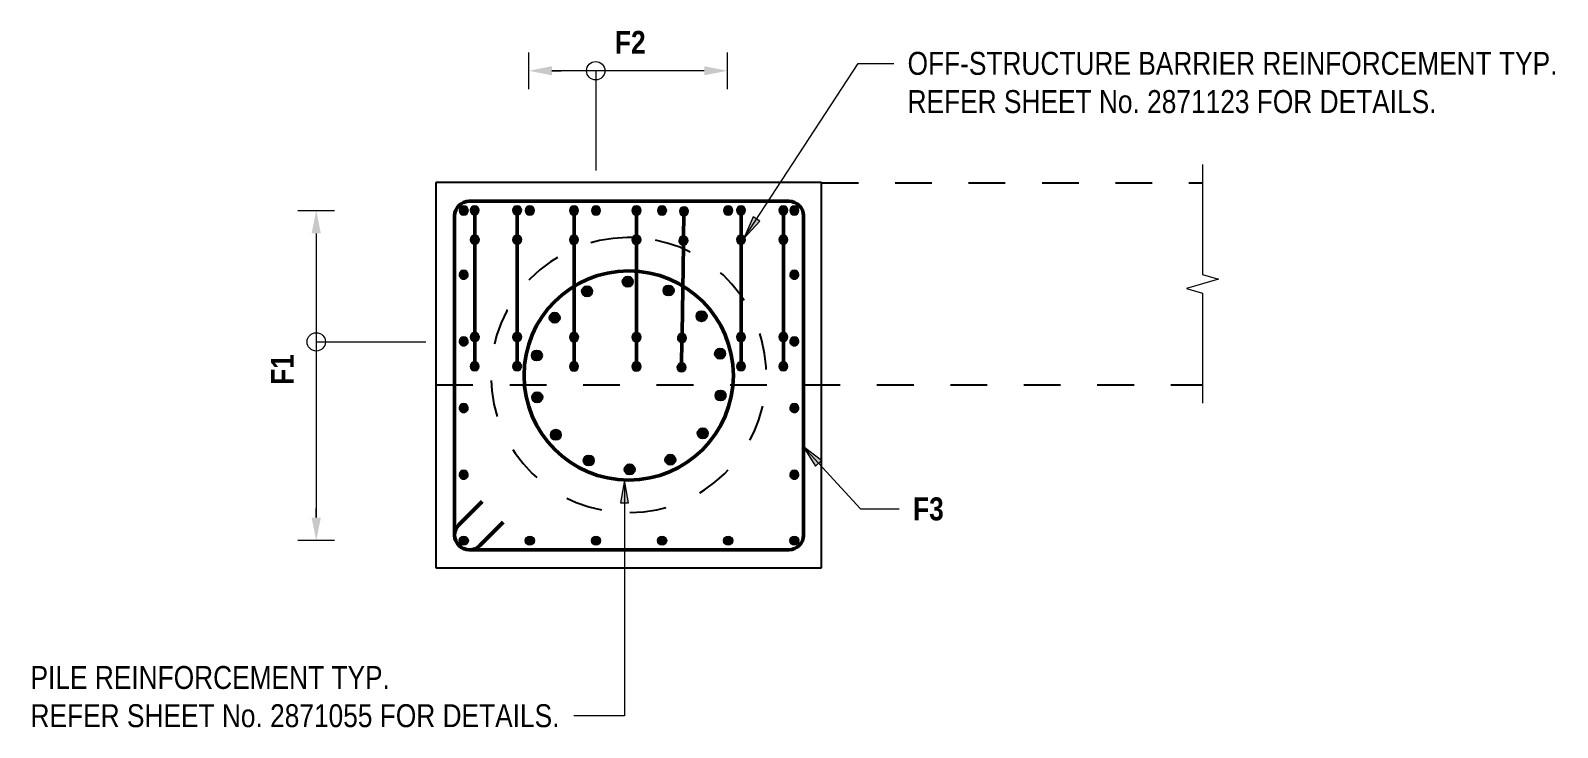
# Model space of a CAD drawing. Header units: metres. Extents: x 0 to 14, y 3 to 1738.
# Drawn here: x 5.252 to 9.41, y 1735.702 to 1737.602 of the extents above; entities that cross this region are included whole.
import ezdxf

# ---------------------------------------------------------------- set-up
doc = ezdxf.new("R2010")
doc.units = ezdxf.units.M
doc.linetypes.add('Hidden2_RSG', pattern=[0.0037, 0.0025, -0.0012])
doc.linetypes.add('JacobsDash', pattern=[0.0045, 0.003, -0.0015])
for name, color, linetype, lineweight in [('D-BDGE', 7, 'Continuous', 13), ('D-BDGE-FNDN-LINES-18-HID', 7, 'JacobsDash', 18), ('D-BDGE-FNDN-PILE-CAP', 7, 'Continuous', 50), ('D-BDGE-LINE', 7, 'Continuous', 9), ('D-ENHA-GEN-LINE', 7, 'Continuous', 9), ('D-ENHA-TEXT', 7, 'Continuous', 9)]:
    doc.layers.add(name, color=color, linetype=linetype, lineweight=lineweight)
doc.styles.add('Arial Narrow_3', font='ARIALN.TTF', dxfattribs={"height": 0.0625})
doc.styles.add('Arial Narrow_B', font='ARIALNB.TTF', dxfattribs={"height": 0.0625})

# ---------------------------------------------------------------- blocks, each defined once
blk = doc.blocks.new('SC_DET_BREAK LINE - Std Break-6333926-DRG-2871085 - SECTION 1')
at = {"layer": 'D-BDGE-LINE', "color": 252, "lineweight": 13, "true_color": 0x888888}
for p, q in [((415.1693, 1737.2366), (415.1693, 1736.9367)), ((415.2131, 1736.9242), (415.1256, 1736.8992)), ((415.1693, 1736.9367), (415.2131, 1736.9242)), ((415.1256, 1736.8992), (415.1693, 1736.8867)), ((415.1693, 1736.8867), (415.1693, 1736.5868))]:
    blk.add_line(p, q, dxfattribs=at)
blk = doc.blocks.new('Repeating Detail - Reo Dot_Scale 25_Section-1695670-DRG-2871085 - SECTION 1')
at = {"layer": 'D-BDGE-LINE'}
for points in [[(413.1581, 1737.0992), (413.1614, 1737.0997), (413.1644, 1737.1009), (413.167, 1737.1029), (413.169, 1737.1055), (413.1702, 1737.1085), (413.1706, 1737.1117), (413.1702, 1737.115), (413.169, 1737.118), (413.167, 1737.1206), (413.1644, 1737.1226), (413.1614, 1737.1238), (413.1581, 1737.1242), (413.1549, 1737.1238), (413.1519, 1737.1226), (413.1493, 1737.1206), (413.1473, 1737.118), (413.1461, 1737.115), (413.1456, 1737.1117), (413.1461, 1737.1085), (413.1473, 1737.1055), (413.1493, 1737.1029), (413.1519, 1737.1009), (413.1549, 1737.0997)], [(413.3381, 1737.0992), (413.3414, 1737.0997), (413.3444, 1737.1009), (413.347, 1737.1029), (413.349, 1737.1055), (413.3502, 1737.1085), (413.3506, 1737.1117), (413.3502, 1737.115), (413.349, 1737.118), (413.347, 1737.1206), (413.3444, 1737.1226), (413.3414, 1737.1238), (413.3381, 1737.1242), (413.3349, 1737.1238), (413.3319, 1737.1226), (413.3293, 1737.1206), (413.3273, 1737.118), (413.3261, 1737.115), (413.3256, 1737.1117), (413.3261, 1737.1085), (413.3273, 1737.1055), (413.3293, 1737.1029), (413.3319, 1737.1009), (413.3349, 1737.0997)], [(413.5181, 1737.0992), (413.5214, 1737.0997), (413.5244, 1737.1009), (413.527, 1737.1029), (413.529, 1737.1055), (413.5302, 1737.1085), (413.5306, 1737.1117), (413.5302, 1737.115), (413.529, 1737.118), (413.527, 1737.1206), (413.5244, 1737.1226), (413.5214, 1737.1238), (413.5181, 1737.1242), (413.5149, 1737.1238), (413.5119, 1737.1226), (413.5093, 1737.1206), (413.5073, 1737.118), (413.5061, 1737.115), (413.5056, 1737.1117), (413.5061, 1737.1085), (413.5073, 1737.1055), (413.5093, 1737.1029), (413.5119, 1737.1009), (413.5149, 1737.0997)], [(413.6981, 1737.0992), (413.7014, 1737.0997), (413.7044, 1737.1009), (413.707, 1737.1029), (413.709, 1737.1055), (413.7102, 1737.1085), (413.7106, 1737.1117), (413.7102, 1737.115), (413.709, 1737.118), (413.707, 1737.1206), (413.7044, 1737.1226), (413.7014, 1737.1238), (413.6981, 1737.1242), (413.6949, 1737.1238), (413.6919, 1737.1226), (413.6893, 1737.1206), (413.6873, 1737.118), (413.6861, 1737.115), (413.6856, 1737.1117), (413.6861, 1737.1085), (413.6873, 1737.1055), (413.6893, 1737.1029), (413.6919, 1737.1009), (413.6949, 1737.0997)], [(413.8781, 1737.0992), (413.8814, 1737.0997), (413.8844, 1737.1009), (413.887, 1737.1029), (413.889, 1737.1055), (413.8902, 1737.1085), (413.8906, 1737.1117), (413.8902, 1737.115), (413.889, 1737.118), (413.887, 1737.1206), (413.8844, 1737.1226), (413.8814, 1737.1238), (413.8781, 1737.1242), (413.8749, 1737.1238), (413.8719, 1737.1226), (413.8693, 1737.1206), (413.8673, 1737.118), (413.8661, 1737.115), (413.8656, 1737.1117), (413.8661, 1737.1085), (413.8673, 1737.1055), (413.8693, 1737.1029), (413.8719, 1737.1009), (413.8749, 1737.0997)], [(414.0581, 1737.0992), (414.0614, 1737.0997), (414.0644, 1737.1009), (414.067, 1737.1029), (414.069, 1737.1055), (414.0702, 1737.1085), (414.0706, 1737.1117), (414.0702, 1737.115), (414.069, 1737.118), (414.067, 1737.1206), (414.0644, 1737.1226), (414.0614, 1737.1238), (414.0581, 1737.1242), (414.0549, 1737.1238), (414.0519, 1737.1226), (414.0493, 1737.1206), (414.0473, 1737.118), (414.0461, 1737.115), (414.0456, 1737.1117), (414.0461, 1737.1085), (414.0473, 1737.1055), (414.0493, 1737.1029), (414.0519, 1737.1009), (414.0549, 1737.0997)]]:
    blk.add_hatch(color=256, dxfattribs=at).paths.add_polyline_path(points)
for centre, start, end in [((413.1581, 1737.1117), 90, 270), ((413.1581, 1737.1117), 270, 90), ((413.3381, 1737.1117), 90, 270), ((413.3381, 1737.1117), 270, 90), ((413.5181, 1737.1117), 90, 270), ((413.5181, 1737.1117), 270, 90), ((413.6981, 1737.1117), 90, 270), ((413.6981, 1737.1117), 270, 90), ((413.8781, 1737.1117), 90, 270), ((413.8781, 1737.1117), 270, 90), ((414.0581, 1737.1117), 90, 270), ((414.0581, 1737.1117), 270, 90)]:
    blk.add_arc(centre, 0.0125, start, end, dxfattribs=at)
blk = doc.blocks.new('Repeating Detail - Reo Dot_Scale 25_Section-V3-DRG-2871085 - SECTION 1')
at = {"layer": 'D-BDGE-LINE'}
h = blk.add_hatch(color=256, dxfattribs=at)
h.paths.add_polyline_path([(413.17, 1736.9335), (413.17, 1736.9335), (413.1692, 1736.9321)])
h.paths.add_polyline_path([(413.158, 1736.9242), (413.1612, 1736.9247), (413.1642, 1736.9259), (413.1668, 1736.9279), (413.1688, 1736.9305), (413.17, 1736.9335), (413.1705, 1736.9367), (413.17, 1736.94), (413.1688, 1736.943), (413.1668, 1736.9456), (413.1642, 1736.9476), (413.1612, 1736.9488), (413.158, 1736.9492), (413.1547, 1736.9488), (413.1517, 1736.9476), (413.1491, 1736.9456), (413.1471, 1736.943), (413.1459, 1736.94), (413.1455, 1736.9367), (413.1459, 1736.9335), (413.1471, 1736.9305), (413.1491, 1736.9279), (413.1517, 1736.9259), (413.1547, 1736.9247), (413.158, 1736.9242)])
h = blk.add_hatch(color=256, dxfattribs=at)
h.paths.add_polyline_path([(413.17, 1736.7518), (413.17, 1736.7518), (413.1692, 1736.7504)])
h.paths.add_polyline_path([(413.158, 1736.7426), (413.1612, 1736.743), (413.1642, 1736.7442), (413.1668, 1736.7462), (413.1688, 1736.7488), (413.17, 1736.7518), (413.1705, 1736.7551), (413.17, 1736.7583), (413.1688, 1736.7613), (413.1668, 1736.7639), (413.1642, 1736.7659), (413.1612, 1736.7671), (413.158, 1736.7676), (413.1547, 1736.7671), (413.1517, 1736.7659), (413.1491, 1736.7639), (413.1471, 1736.7613), (413.1459, 1736.7583), (413.1459, 1736.7583), (413.1455, 1736.7551), (413.1459, 1736.7518), (413.1471, 1736.7488), (413.1491, 1736.7462), (413.1517, 1736.7442), (413.1547, 1736.743), (413.158, 1736.7426)])
h = blk.add_hatch(color=256, dxfattribs=at)
h.paths.add_polyline_path([(413.17, 1736.5702), (413.17, 1736.5702), (413.1692, 1736.5687)])
h.paths.add_polyline_path([(413.158, 1736.5609), (413.1612, 1736.5613), (413.1642, 1736.5626), (413.1668, 1736.5646), (413.1688, 1736.5671), (413.17, 1736.5702), (413.1705, 1736.5734), (413.17, 1736.5766), (413.1688, 1736.5796), (413.1668, 1736.5822), (413.1642, 1736.5842), (413.1612, 1736.5855), (413.158, 1736.5859), (413.1547, 1736.5855), (413.1517, 1736.5842), (413.1491, 1736.5822), (413.1471, 1736.5796), (413.1459, 1736.5766), (413.1455, 1736.5734), (413.1459, 1736.5702), (413.1471, 1736.5671), (413.1491, 1736.5646), (413.1517, 1736.5626), (413.1547, 1736.5613), (413.158, 1736.5609)])
h = blk.add_hatch(color=256, dxfattribs=at)
h.paths.add_polyline_path([(413.1701, 1736.3885), (413.1701, 1736.3885), (413.1692, 1736.3871)])
h.paths.add_polyline_path([(413.158, 1736.3792), (413.1612, 1736.3797), (413.1642, 1736.3809), (413.1668, 1736.3829), (413.1688, 1736.3855), (413.1701, 1736.3885), (413.1705, 1736.3917), (413.1701, 1736.395), (413.1688, 1736.398), (413.1668, 1736.4006), (413.1642, 1736.4026), (413.1612, 1736.4038), (413.158, 1736.4042), (413.1547, 1736.4038), (413.1517, 1736.4026), (413.1491, 1736.4006), (413.1472, 1736.398), (413.1459, 1736.395), (413.1455, 1736.3917), (413.1459, 1736.3885), (413.1472, 1736.3855), (413.1491, 1736.3829), (413.1517, 1736.3809), (413.1547, 1736.3797), (413.158, 1736.3792)])
for centre, start, end in [((413.158, 1736.9367), 0.0027, 180.0027), ((413.158, 1736.9367), 180.0027, 0.0027), ((413.158, 1736.7551), 0.0027, 180.0027), ((413.158, 1736.7551), 180.0027, 0.0027), ((413.158, 1736.5734), 0.0027, 180.0027), ((413.158, 1736.5734), 180.0027, 0.0027), ((413.158, 1736.3917), 0.0027, 180.0027), ((413.158, 1736.3917), 180.0027, 0.0027)]:
    blk.add_arc(centre, 0.0125, start, end, dxfattribs=at)
blk = doc.blocks.new('Repeating Detail - Reo Dot_Scale 25_Section-V4-DRG-2871085 - SECTION 1')
at = {"layer": 'D-BDGE-LINE'}
h = blk.add_hatch(color=256, dxfattribs=at)
h.paths.add_polyline_path([(414.07, 1736.9335), (414.07, 1736.9335), (414.0692, 1736.9321)])
h.paths.add_polyline_path([(414.058, 1736.9242), (414.0612, 1736.9247), (414.0642, 1736.9259), (414.0668, 1736.9279), (414.0688, 1736.9305), (414.07, 1736.9335), (414.0705, 1736.9367), (414.07, 1736.94), (414.0688, 1736.943), (414.0668, 1736.9456), (414.0642, 1736.9476), (414.0612, 1736.9488), (414.058, 1736.9492), (414.0547, 1736.9488), (414.0517, 1736.9476), (414.0491, 1736.9456), (414.0471, 1736.943), (414.0459, 1736.94), (414.0455, 1736.9367), (414.0459, 1736.9335), (414.0471, 1736.9305), (414.0491, 1736.9279), (414.0517, 1736.9259), (414.0547, 1736.9247), (414.058, 1736.9242)])
h = blk.add_hatch(color=256, dxfattribs=at)
h.paths.add_polyline_path([(414.07, 1736.7518), (414.07, 1736.7518), (414.0692, 1736.7504)])
h.paths.add_polyline_path([(414.058, 1736.7426), (414.0612, 1736.743), (414.0642, 1736.7442), (414.0668, 1736.7462), (414.0688, 1736.7488), (414.07, 1736.7518), (414.0705, 1736.7551), (414.07, 1736.7583), (414.0688, 1736.7613), (414.0668, 1736.7639), (414.0642, 1736.7659), (414.0612, 1736.7671), (414.058, 1736.7676), (414.0547, 1736.7671), (414.0517, 1736.7659), (414.0491, 1736.7639), (414.0471, 1736.7613), (414.0459, 1736.7583), (414.0455, 1736.7551), (414.0459, 1736.7518), (414.0471, 1736.7488), (414.0491, 1736.7462), (414.0517, 1736.7442), (414.0547, 1736.743), (414.058, 1736.7426)])
h = blk.add_hatch(color=256, dxfattribs=at)
h.paths.add_polyline_path([(414.07, 1736.5702), (414.07, 1736.5702), (414.0692, 1736.5687)])
h.paths.add_polyline_path([(414.058, 1736.5609), (414.0612, 1736.5613), (414.0642, 1736.5626), (414.0668, 1736.5646), (414.0688, 1736.5671), (414.07, 1736.5702), (414.0705, 1736.5734), (414.07, 1736.5766), (414.0688, 1736.5796), (414.0668, 1736.5822), (414.0642, 1736.5842), (414.0612, 1736.5855), (414.058, 1736.5859), (414.0547, 1736.5855), (414.0517, 1736.5842), (414.0491, 1736.5822), (414.0471, 1736.5796), (414.0459, 1736.5766), (414.0456, 1736.5723), (414.0459, 1736.5702), (414.0471, 1736.5671), (414.0491, 1736.5646), (414.0517, 1736.5626), (414.0547, 1736.5613), (414.058, 1736.5609)])
h = blk.add_hatch(color=256, dxfattribs=at)
h.paths.add_polyline_path([(414.0701, 1736.3885), (414.0701, 1736.3885), (414.0692, 1736.3871)])
h.paths.add_polyline_path([(414.058, 1736.3792), (414.0612, 1736.3797), (414.0642, 1736.3809), (414.0668, 1736.3829), (414.0688, 1736.3855), (414.0701, 1736.3885), (414.0705, 1736.3917), (414.0701, 1736.395), (414.0688, 1736.398), (414.0668, 1736.4006), (414.0642, 1736.4026), (414.0612, 1736.4038), (414.058, 1736.4042), (414.0547, 1736.4038), (414.0517, 1736.4026), (414.0491, 1736.4006), (414.0472, 1736.398), (414.0459, 1736.395), (414.0456, 1736.3907), (414.0459, 1736.3885), (414.0472, 1736.3855), (414.0491, 1736.3829), (414.0517, 1736.3809), (414.0547, 1736.3797), (414.058, 1736.3792)])
for centre, start, end in [((414.058, 1736.9367), 0.0027, 180.0027), ((414.058, 1736.9367), 180.0027, 0.0027), ((414.058, 1736.7551), 0.0027, 180.0027), ((414.058, 1736.7551), 180.0027, 0.0027), ((414.058, 1736.5734), 0.0027, 180.0027), ((414.058, 1736.5734), 180.0027, 0.0027), ((414.058, 1736.3917), 0.0027, 180.0027), ((414.058, 1736.3917), 180.0027, 0.0027)]:
    blk.add_arc(centre, 0.0125, start, end, dxfattribs=at)
blk = doc.blocks.new('CS_DET_Rebar Combined - Multiple Bar-6304089-DRG-2871085 - SECTION 1')
at = {"layer": 'D-BDGE-LINE', "true_color": 0xc7c7c7}
for points in [[(413.3033, 1737.0996), (413.3065, 1737.1), (413.3096, 1737.1013), (413.3121, 1737.1033), (413.3144, 1737.1064), (413.3154, 1737.1089), (413.3158, 1737.1121), (413.3154, 1737.1153), (413.3136, 1737.1191), (413.3121, 1737.1209), (413.3096, 1737.1229), (413.3065, 1737.1242), (413.3033, 1737.1246), (413.2992, 1737.1238), (413.2971, 1737.1229), (413.2942, 1737.1206), (413.2925, 1737.1183), (413.2912, 1737.1153), (413.2908, 1737.1121), (413.2912, 1737.1089), (413.2925, 1737.1058), (413.2945, 1737.1033), (413.2971, 1737.1013), (413.3001, 1737.1)], [(413.3033, 1736.6743), (413.3065, 1736.6747), (413.3096, 1736.676), (413.3121, 1736.678), (413.3141, 1736.6806), (413.3154, 1736.6836), (413.3158, 1736.6868), (413.3154, 1736.69), (413.3141, 1736.6931), (413.3121, 1736.6956), (413.3096, 1736.6976), (413.3065, 1736.6989), (413.3033, 1736.6993), (413.3001, 1736.6989), (413.2971, 1736.6976), (413.2945, 1736.6956), (413.2925, 1736.6931), (413.2912, 1736.69), (413.2908, 1736.6868), (413.2912, 1736.6836), (413.2925, 1736.6806), (413.2945, 1736.678), (413.2971, 1736.676), (413.3001, 1736.6747)]]:
    blk.add_hatch(color=9, dxfattribs=at).paths.add_polyline_path(points)
at = {"layer": 'D-BDGE-LINE', "color": 252, "lineweight": 50, "true_color": 0x888888}
for p, q in [((413.3033, 1737.0996), (413.3033, 1737.0446)), ((413.3033, 1737.0197), (413.3033, 1736.7793)), ((413.3033, 1736.7543), (413.3033, 1736.6993))]:
    blk.add_line(p, q, dxfattribs=at)
at = {"layer": 'D-BDGE-LINE', "color": 252, "true_color": 0x888888}
for centre, start, end in [((413.3033, 1737.1121), 90, 270), ((413.3033, 1737.1121), 270, 90), ((413.3033, 1736.6868), 90, 270), ((413.3033, 1736.6868), 270, 90)]:
    blk.add_arc(centre, 0.0125, start, end, dxfattribs=at)
blk = doc.blocks.new('Repeating Detail - Reo Dot_Scale 25_Section-V5-DRG-2871085 - SECTION 1')
at = {"layer": 'D-BDGE-LINE', "true_color": 0xc7c7c7}
blk.add_hatch(color=9, dxfattribs=at).paths.add_polyline_path([(413.3035, 1737.0196), (413.3068, 1737.0201), (413.3098, 1737.0213), (413.3124, 1737.0234), (413.3143, 1737.026), (413.3155, 1737.029), (413.316, 1737.0322), (413.3155, 1737.0355), (413.3142, 1737.0385), (413.3122, 1737.041), (413.3096, 1737.043), (413.3066, 1737.0442), (413.3034, 1737.0446), (413.3001, 1737.0442), (413.2971, 1737.0429), (413.2945, 1737.0409), (413.2926, 1737.0383), (413.2914, 1737.0353), (413.291, 1737.0316), (413.2914, 1737.0288), (413.2927, 1737.0258), (413.2947, 1737.0232), (413.2973, 1737.0213), (413.3003, 1737.02)])
at = {"layer": 'D-BDGE-LINE', "color": 252, "true_color": 0x888888}
for start, end in [(90.4275, 270.4275), (270.4275, 90.4275)]:
    blk.add_arc((413.3035, 1737.0321), 0.0125, start, end, dxfattribs=at)
blk = doc.blocks.new('Repeating Detail - Reo Dot_Scale 25_Section-V6-DRG-2871085 - SECTION 1')
at = {"layer": 'D-BDGE-LINE', "true_color": 0xc7c7c7}
blk.add_hatch(color=9, dxfattribs=at).paths.add_polyline_path([(413.3035, 1736.7543), (413.3068, 1736.7548), (413.3098, 1736.756), (413.3124, 1736.758), (413.3144, 1736.7608), (413.3155, 1736.7637), (413.316, 1736.7669), (413.3155, 1736.7701), (413.3142, 1736.7731), (413.3122, 1736.7757), (413.3096, 1736.7777), (413.3066, 1736.7789), (413.3034, 1736.7793), (413.3001, 1736.7789), (413.2971, 1736.7776), (413.2945, 1736.7756), (413.2926, 1736.773), (413.2913, 1736.7694), (413.291, 1736.7667), (413.2914, 1736.7635), (413.2927, 1736.7605), (413.2947, 1736.7579), (413.2973, 1736.7559), (413.3003, 1736.7547)])
at = {"layer": 'D-BDGE-LINE', "color": 252, "true_color": 0x888888}
for start, end in [(90.4275, 270.4275), (270.4275, 90.4275)]:
    blk.add_arc((413.3035, 1736.7668), 0.0125, start, end, dxfattribs=at)
blk = doc.blocks.new('CS_DET_Rebar Combined - Multiple Bar-V7-DRG-2871085 - SECTION 1')
at = {"layer": 'D-BDGE-LINE', "true_color": 0xc7c7c7}
for points in [[(413.188, 1737.0996), (413.1912, 1737.1), (413.1942, 1737.1013), (413.1968, 1737.1033), (413.1988, 1737.1059), (413.2, 1737.1089), (413.2005, 1737.1121), (413.2, 1737.1153), (413.1982, 1737.1191), (413.1968, 1737.1209), (413.1942, 1737.1229), (413.1912, 1737.1242), (413.188, 1737.1246), (413.1838, 1737.1238), (413.1817, 1737.1229), (413.1788, 1737.1206), (413.177, 1737.118), (413.1758, 1737.1147), (413.1755, 1737.1117), (413.1759, 1737.1089), (413.1771, 1737.1059), (413.1791, 1737.1033), (413.1817, 1737.1013), (413.1847, 1737.1)], [(413.188, 1736.6743), (413.1912, 1736.6747), (413.1942, 1736.676), (413.1968, 1736.678), (413.1988, 1736.6806), (413.2, 1736.6836), (413.2005, 1736.6868), (413.2, 1736.69), (413.1988, 1736.6931), (413.1968, 1736.6957), (413.1942, 1736.6976), (413.1912, 1736.6989), (413.188, 1736.6993), (413.1847, 1736.6989), (413.1814, 1736.6974), (413.1791, 1736.6957), (413.1771, 1736.6931), (413.1759, 1736.69), (413.1755, 1736.6868), (413.1759, 1736.6836), (413.1771, 1736.6806), (413.1791, 1736.678), (413.1817, 1736.676), (413.1847, 1736.6747)]]:
    blk.add_hatch(color=9, dxfattribs=at).paths.add_polyline_path(points)
at = {"layer": 'D-BDGE-LINE', "color": 252, "lineweight": 50, "true_color": 0x888888}
for p, q in [((413.188, 1737.0996), (413.188, 1737.0446)), ((413.188, 1737.0197), (413.188, 1736.7793)), ((413.188, 1736.7543), (413.188, 1736.6993))]:
    blk.add_line(p, q, dxfattribs=at)
at = {"layer": 'D-BDGE-LINE', "color": 252, "true_color": 0x888888}
for centre, start, end in [((413.188, 1737.1121), 90, 270), ((413.188, 1737.1121), 270, 90), ((413.188, 1736.6868), 90, 270), ((413.188, 1736.6868), 270, 90)]:
    blk.add_arc(centre, 0.0125, start, end, dxfattribs=at)
blk = doc.blocks.new('Repeating Detail - Reo Dot_Scale 25_Section-V8-DRG-2871085 - SECTION 1')
at = {"layer": 'D-BDGE-LINE', "true_color": 0xc7c7c7}
blk.add_hatch(color=9, dxfattribs=at).paths.add_polyline_path([(413.1882, 1737.0196), (413.1914, 1737.0201), (413.1944, 1737.0214), (413.197, 1737.0234), (413.199, 1737.026), (413.2002, 1737.029), (413.2005, 1737.0332), (413.2, 1737.0357), (413.1988, 1737.0386), (413.1969, 1737.041), (413.1943, 1737.043), (413.1912, 1737.0442), (413.188, 1737.0446), (413.1847, 1737.0442), (413.1814, 1737.0427), (413.1792, 1737.0409), (413.1772, 1737.0383), (413.176, 1737.0353), (413.1756, 1737.0316), (413.176, 1737.0288), (413.1773, 1737.0258), (413.1793, 1737.0232), (413.1819, 1737.0213), (413.1849, 1737.02), (413.1872, 1737.0198)])
at = {"layer": 'D-BDGE-LINE', "color": 252, "true_color": 0x888888}
for start, end in [(90.4275, 270.4275), (270.4275, 90.4275)]:
    blk.add_arc((413.1881, 1737.0321), 0.0125, start, end, dxfattribs=at)
blk = doc.blocks.new('Repeating Detail - Reo Dot_Scale 25_Section-V9-DRG-2871085 - SECTION 1')
at = {"layer": 'D-BDGE-LINE', "true_color": 0xc7c7c7}
blk.add_hatch(color=9, dxfattribs=at).paths.add_polyline_path([(413.1882, 1736.7543), (413.1914, 1736.7548), (413.1944, 1736.756), (413.197, 1736.758), (413.199, 1736.7606), (413.2002, 1736.7637), (413.2006, 1736.7669), (413.2001, 1736.7701), (413.1989, 1736.7731), (413.1969, 1736.7757), (413.1943, 1736.7777), (413.1912, 1736.7789), (413.188, 1736.7793), (413.1848, 1736.7789), (413.1818, 1736.7776), (413.1792, 1736.7756), (413.1772, 1736.773), (413.1759, 1736.7694), (413.1757, 1736.7659), (413.176, 1736.7635), (413.1773, 1736.7605), (413.1793, 1736.7579), (413.1819, 1736.7559), (413.1849, 1736.7547)])
at = {"layer": 'D-BDGE-LINE', "color": 252, "true_color": 0x888888}
for start, end in [(90.4275, 270.4275), (270.4275, 90.4275)]:
    blk.add_arc((413.1881, 1736.7668), 0.0125, start, end, dxfattribs=at)
blk = doc.blocks.new('CS_DET_Rebar Combined - Multiple Bar-6304975-DRG-2871085 - SECTION 1')
at = {"layer": 'D-BDGE-LINE', "true_color": 0xc7c7c7}
for points in [[(414.0283, 1737.0996), (414.0316, 1737.1), (414.0346, 1737.1013), (414.0372, 1737.1033), (414.0391, 1737.1059), (414.0404, 1737.1089), (414.0408, 1737.1121), (414.0404, 1737.1153), (414.0386, 1737.1191), (414.0372, 1737.1209), (414.0346, 1737.1229), (414.0316, 1737.1242), (414.0283, 1737.1246), (414.0242, 1737.1238), (414.0221, 1737.1229), (414.0192, 1737.1206), (414.0175, 1737.1184), (414.0162, 1737.1153), (414.0158, 1737.1121), (414.0162, 1737.1089), (414.0175, 1737.1059), (414.0195, 1737.1033), (414.0221, 1737.1013), (414.0251, 1737.1)], [(414.0283, 1736.6743), (414.0316, 1736.6747), (414.0346, 1736.676), (414.0372, 1736.678), (414.0391, 1736.6806), (414.0404, 1736.6836), (414.0408, 1736.6868), (414.0404, 1736.69), (414.0391, 1736.6931), (414.0372, 1736.6957), (414.0346, 1736.6976), (414.0316, 1736.6989), (414.0283, 1736.6993), (414.0251, 1736.6989), (414.0221, 1736.6976), (414.0195, 1736.6957), (414.0175, 1736.6931), (414.0162, 1736.69), (414.0158, 1736.6868), (414.0162, 1736.6836), (414.0175, 1736.6806), (414.0195, 1736.678), (414.0221, 1736.676), (414.0251, 1736.6747)]]:
    blk.add_hatch(color=9, dxfattribs=at).paths.add_polyline_path(points)
at = {"layer": 'D-BDGE-LINE', "color": 252, "lineweight": 50, "true_color": 0x888888}
for p, q in [((414.0283, 1737.0996), (414.0283, 1737.0446)), ((414.0283, 1737.0197), (414.0283, 1736.7793)), ((414.0283, 1736.7543), (414.0283, 1736.6993))]:
    blk.add_line(p, q, dxfattribs=at)
at = {"layer": 'D-BDGE-LINE', "color": 252, "true_color": 0x888888}
for centre, start, end in [((414.0283, 1737.1121), 90, 270), ((414.0283, 1737.1121), 270, 90), ((414.0283, 1736.6868), 90, 270), ((414.0283, 1736.6868), 270, 90)]:
    blk.add_arc(centre, 0.0125, start, end, dxfattribs=at)
blk = doc.blocks.new('Repeating Detail - Reo Dot_Scale 25_Section-V10-DRG-2871085 - SECTION 1')
at = {"layer": 'D-BDGE-LINE', "true_color": 0xc7c7c7}
blk.add_hatch(color=9, dxfattribs=at).paths.add_polyline_path([(414.0281, 1737.0196), (414.0313, 1737.02), (414.0344, 1737.0213), (414.037, 1737.0232), (414.039, 1737.0258), (414.0402, 1737.0288), (414.0407, 1737.032), (414.0403, 1737.0353), (414.0391, 1737.0383), (414.0371, 1737.0409), (414.0345, 1737.0429), (414.0312, 1737.0442), (414.0283, 1737.0446), (414.0249, 1737.0442), (414.022, 1737.043), (414.0194, 1737.041), (414.0174, 1737.0385), (414.0161, 1737.0355), (414.0158, 1737.0316), (414.0161, 1737.029), (414.0174, 1737.0258), (414.0194, 1737.0233), (414.0221, 1737.0213), (414.0252, 1737.02)])
at = {"layer": 'D-BDGE-LINE', "color": 252, "true_color": 0x888888}
for start, end in [(89.5725, 269.5725), (269.5725, 89.5725)]:
    blk.add_arc((414.0282, 1737.0321), 0.0125, start, end, dxfattribs=at)
blk = doc.blocks.new('Repeating Detail - Reo Dot_Scale 25_Section-V11-DRG-2871085 - SECTION 1')
at = {"layer": 'D-BDGE-LINE', "true_color": 0xc7c7c7}
blk.add_hatch(color=9, dxfattribs=at).paths.add_polyline_path([(414.0281, 1736.7543), (414.0313, 1736.7547), (414.0344, 1736.7559), (414.0373, 1736.7583), (414.0391, 1736.7607), (414.0402, 1736.7635), (414.0407, 1736.7667), (414.0403, 1736.77), (414.0391, 1736.773), (414.0371, 1736.7756), (414.0345, 1736.7776), (414.0312, 1736.7789), (414.0283, 1736.7793), (414.0249, 1736.7789), (414.022, 1736.7777), (414.0194, 1736.7757), (414.0174, 1736.7731), (414.016, 1736.7694), (414.0157, 1736.7667), (414.0162, 1736.7635), (414.0174, 1736.7605), (414.0194, 1736.7579), (414.0221, 1736.7559), (414.0252, 1736.7547)])
at = {"layer": 'D-BDGE-LINE', "color": 252, "true_color": 0x888888}
for start, end in [(89.5725, 269.5725), (269.5725, 89.5725)]:
    blk.add_arc((414.0282, 1736.7668), 0.0125, start, end, dxfattribs=at)
blk = doc.blocks.new('CS_DET_Rebar Combined - Multiple Bar-V12-DRG-2871085 - SECTION 1')
at = {"layer": 'D-BDGE-LINE', "true_color": 0xc7c7c7}
for points in [[(413.913, 1737.0996), (413.9162, 1737.1), (413.9192, 1737.1013), (413.9218, 1737.1033), (413.9238, 1737.1058), (413.925, 1737.1089), (413.9255, 1737.1121), (413.925, 1737.1153), (413.9232, 1737.1191), (413.9218, 1737.1209), (413.9192, 1737.1229), (413.9161, 1737.1242), (413.913, 1737.1246), (413.9088, 1737.1238), (413.9067, 1737.1229), (413.9038, 1737.1206), (413.902, 1737.118), (413.9008, 1737.1144), (413.9005, 1737.1117), (413.9009, 1737.1089), (413.9021, 1737.1058), (413.9041, 1737.1033), (413.9076, 1737.1009), (413.9097, 1737.1), (413.9127, 1737.0996)], [(413.913, 1736.6743), (413.9162, 1736.6747), (413.9192, 1736.676), (413.9218, 1736.678), (413.9238, 1736.6806), (413.925, 1736.6836), (413.9255, 1736.6868), (413.925, 1736.69), (413.9238, 1736.6931), (413.9218, 1736.6956), (413.9192, 1736.6976), (413.9162, 1736.6989), (413.9127, 1736.6993), (413.9097, 1736.6989), (413.9067, 1736.6976), (413.9041, 1736.6956), (413.9021, 1736.6931), (413.9009, 1736.69), (413.9005, 1736.6868), (413.9009, 1736.6836), (413.9021, 1736.6806), (413.9041, 1736.678), (413.9067, 1736.676), (413.9097, 1736.6747), (413.9127, 1736.6743)]]:
    blk.add_hatch(color=9, dxfattribs=at).paths.add_polyline_path(points)
at = {"layer": 'D-BDGE-LINE', "color": 252, "lineweight": 50, "true_color": 0x888888}
for p, q in [((413.913, 1737.0996), (413.913, 1737.0446)), ((413.913, 1737.0197), (413.913, 1736.7793)), ((413.913, 1736.7543), (413.913, 1736.6993))]:
    blk.add_line(p, q, dxfattribs=at)
at = {"layer": 'D-BDGE-LINE', "color": 252, "true_color": 0x888888}
for centre, start, end in [((413.913, 1737.1121), 90, 270), ((413.913, 1737.1121), 270, 90), ((413.913, 1736.6868), 90, 270), ((413.913, 1736.6868), 270, 90)]:
    blk.add_arc(centre, 0.0125, start, end, dxfattribs=at)
blk = doc.blocks.new('Repeating Detail - Reo Dot_Scale 25_Section-V13-DRG-2871085 - SECTION 1')
at = {"layer": 'D-BDGE-LINE', "true_color": 0xc7c7c7}
blk.add_hatch(color=9, dxfattribs=at).paths.add_polyline_path([(413.9127, 1737.0196), (413.9161, 1737.0201), (413.9191, 1737.0214), (413.9216, 1737.0232), (413.9236, 1737.0258), (413.9249, 1737.0288), (413.9253, 1737.032), (413.9249, 1737.0353), (413.9237, 1737.0383), (413.9217, 1737.0409), (413.9192, 1737.0429), (413.9158, 1737.0442), (413.9127, 1737.0446), (413.9096, 1737.0442), (413.9067, 1737.043), (413.904, 1737.041), (413.902, 1737.0385), (413.9008, 1737.0355), (413.9004, 1737.0316), (413.9007, 1737.029), (413.9021, 1737.0258), (413.904, 1737.0233), (413.9067, 1737.0213), (413.9098, 1737.02), (413.9127, 1737.0196)])
at = {"layer": 'D-BDGE-LINE', "color": 252, "true_color": 0x888888}
for start, end in [(89.5725, 269.5725), (269.5725, 89.5725)]:
    blk.add_arc((413.9128, 1737.0321), 0.0125, start, end, dxfattribs=at)
blk = doc.blocks.new('Repeating Detail - Reo Dot_Scale 25_Section-V14-DRG-2871085 - SECTION 1')
at = {"layer": 'D-BDGE-LINE', "true_color": 0xc7c7c7}
blk.add_hatch(color=9, dxfattribs=at).paths.add_polyline_path([(413.9127, 1736.7543), (413.9162, 1736.7548), (413.9192, 1736.7561), (413.9218, 1736.7582), (413.9237, 1736.7607), (413.9249, 1736.7635), (413.9253, 1736.7667), (413.9249, 1736.7699), (413.9237, 1736.773), (413.9216, 1736.7757), (413.9192, 1736.7776), (413.9158, 1736.7789), (413.9127, 1736.7793), (413.9096, 1736.7789), (413.9067, 1736.7777), (413.904, 1736.7757), (413.902, 1736.7731), (413.9007, 1736.7694), (413.9003, 1736.7667), (413.9007, 1736.7637), (413.9021, 1736.7605), (413.904, 1736.7579), (413.9067, 1736.7559), (413.9098, 1736.7547), (413.9127, 1736.7543)])
at = {"layer": 'D-BDGE-LINE', "color": 252, "true_color": 0x888888}
for start, end in [(89.5725, 269.5725), (269.5725, 89.5725)]:
    blk.add_arc((413.9128, 1736.7668), 0.0125, start, end, dxfattribs=at)
blk = doc.blocks.new('Repeating Detail - Reo Dot_Scale 25_Section-V15-DRG-2871085 - SECTION 1')
at = {"layer": 'D-BDGE-LINE', "true_color": 0xc7c7c7}
blk.add_hatch(color=9, dxfattribs=at).paths.add_polyline_path([(413.4585, 1737.0193), (413.4618, 1737.0197), (413.4648, 1737.021), (413.4673, 1737.023), (413.4693, 1737.0256), (413.4705, 1737.0286), (413.4709, 1737.0319), (413.4705, 1737.0351), (413.4692, 1737.0381), (413.4672, 1737.0407), (413.4646, 1737.0426), (413.4616, 1737.0439), (413.4583, 1737.0443), (413.4551, 1737.0438), (413.4521, 1737.0425), (413.4495, 1737.0405), (413.4473, 1737.0374), (413.4462, 1737.034), (413.4459, 1737.0316), (413.4464, 1737.0284), (413.4477, 1737.0254), (413.4497, 1737.0229), (413.4523, 1737.0209), (413.4553, 1737.0197)])
at = {"layer": 'D-BDGE-LINE', "color": 252, "true_color": 0x888888}
for start, end in [(90.4275, 270.4275), (270.4275, 90.4275)]:
    blk.add_arc((413.4584, 1737.0318), 0.0125, start, end, dxfattribs=at)
blk = doc.blocks.new('CS_DET_Rebar Combined - Multiple Bar-V16-DRG-2871085 - SECTION 1')
at = {"layer": 'D-BDGE-LINE', "true_color": 0xc7c7c7}
for points in [[(413.7574, 1737.097), (413.761, 1737.0975), (413.7637, 1737.0986), (413.7663, 1737.1005), (413.7683, 1737.1031), (413.7697, 1737.1067), (413.77, 1737.1097), (413.7697, 1737.1125), (413.7683, 1737.1159), (413.7666, 1737.1182), (413.7632, 1737.1206), (413.7603, 1737.1216), (413.7578, 1737.122), (413.7543, 1737.1215), (413.7515, 1737.1204), (413.7489, 1737.1185), (413.7469, 1737.1159), (413.7456, 1737.1129), (413.7451, 1737.1093), (413.7455, 1737.1064), (413.7469, 1737.1032), (413.7489, 1737.1006), (413.7512, 1737.0988), (413.7545, 1737.0974)], [(413.7511, 1736.6717), (413.7543, 1736.6721), (413.7576, 1736.6735), (413.7599, 1736.6753), (413.762, 1736.6778), (413.7633, 1736.6808), (413.7637, 1736.6844), (413.7632, 1736.6877), (413.7619, 1736.6907), (413.7599, 1736.6932), (413.7576, 1736.695), (413.754, 1736.6964), (413.7514, 1736.6967), (413.7482, 1736.6964), (413.7451, 1736.6952), (413.7425, 1736.6932), (413.7405, 1736.6907), (413.7392, 1736.6877), (413.7387, 1736.6844), (413.7391, 1736.6812), (413.7403, 1736.6782), (413.7423, 1736.6755), (413.7448, 1736.6735), (413.7485, 1736.6721)]]:
    blk.add_hatch(color=9, dxfattribs=at).paths.add_polyline_path(points)
at = {"layer": 'D-BDGE-LINE', "color": 252, "lineweight": 50, "true_color": 0x888888}
for p, q in [((413.7574, 1737.097), (413.7566, 1737.042)), ((413.7562, 1737.0171), (413.7526, 1736.7767)), ((413.7522, 1736.7518), (413.7514, 1736.6967))]:
    blk.add_line(p, q, dxfattribs=at)
at = {"layer": 'D-BDGE-LINE', "color": 252, "true_color": 0x888888}
for centre, start, end in [((413.7576, 1737.1095), 89.1449, 269.1449), ((413.7576, 1737.1095), 269.1449, 89.1449), ((413.7512, 1736.6842), 89.1449, 269.1449), ((413.7512, 1736.6842), 269.1449, 89.1449)]:
    blk.add_arc(centre, 0.0125, start, end, dxfattribs=at)
blk = doc.blocks.new('Repeating Detail - Reo Dot_Scale 25_Section-V17-DRG-2871085 - SECTION 1')
at = {"layer": 'D-BDGE-LINE', "true_color": 0xc7c7c7}
blk.add_hatch(color=9, dxfattribs=at).paths.add_polyline_path([(413.756, 1737.017), (413.7598, 1737.0176), (413.7623, 1737.0186), (413.7653, 1737.021), (413.7672, 1737.0237), (413.7682, 1737.026), (413.7687, 1737.0293), (413.7684, 1737.0325), (413.7672, 1737.0355), (413.7653, 1737.0382), (413.7627, 1737.0402), (413.7588, 1737.0417), (413.7565, 1737.042), (413.7529, 1737.0415), (413.7502, 1737.0405), (413.7476, 1737.0386), (413.7456, 1737.036), (413.7443, 1737.033), (413.7438, 1737.0293), (413.7443, 1737.026), (413.7456, 1737.023), (413.7476, 1737.0206), (413.7504, 1737.0186), (413.7537, 1737.0174)])
at = {"layer": 'D-BDGE-LINE', "color": 252, "true_color": 0x888888}
for start, end in [(88.7174, 268.7174), (268.7174, 88.7174)]:
    blk.add_arc((413.7562, 1737.0295), 0.0125, start, end, dxfattribs=at)
blk = doc.blocks.new('T2DExtentArrowReinf_v1 - Extent-6333887-DRG-2871085 - SECTION 1')
at = {"layer": 'D-BDGE-LINE'}
for p, q in [((412.7463, 1737.1117), (412.7825, 1737.1117)), ((412.7563, 1737.0492), (412.7563, 1736.2744)), ((412.7563, 1736.7536), (413.0551, 1736.7536)), ((412.79, 1736.2119), (412.7563, 1736.2119))]:
    blk.add_line(p, q, dxfattribs=at)
blk = doc.blocks.new('T2DExtentArrowReinf_v1 - Extent-6333845-DRG-2871085 - SECTION 1')
at = {"layer": 'D-BDGE-LINE'}
for p, q in [((413.3355, 1737.4587), (413.3355, 1737.4924)), ((413.813, 1737.4924), (413.398, 1737.4924)), ((413.5173, 1737.4924), (413.5173, 1737.2209)), ((413.8755, 1737.5024), (413.8755, 1737.4662))]:
    blk.add_line(p, q, dxfattribs=at)

msp = doc.modelspace()

# ---------------------------------------------------------------- hatches: boundary and pattern name
at = {"layer": 'D-BDGE-LINE', "true_color": 0xf1f1f1}
for points in [[(6.8786, 1736.9037), (6.8822, 1736.9043), (6.8856, 1736.9057), (6.8885, 1736.9079), (6.8907, 1736.9109), (6.892, 1736.9143), (6.8925, 1736.9179), (6.892, 1736.9215), (6.8905, 1736.9249), (6.8883, 1736.9277), (6.8853, 1736.9299), (6.882, 1736.9313), (6.8783, 1736.9317), (6.8747, 1736.9312), (6.8713, 1736.9298), (6.8685, 1736.9275), (6.8663, 1736.9246), (6.8649, 1736.9212), (6.8645, 1736.9176), (6.865, 1736.914), (6.8664, 1736.9106), (6.8687, 1736.9077), (6.8716, 1736.9056), (6.875, 1736.9042)], [(6.9899, 1736.8795), (6.9935, 1736.88), (6.9969, 1736.8815), (6.9997, 1736.8837), (7.0019, 1736.8866), (7.0033, 1736.89), (7.0037, 1736.8937), (7.0032, 1736.8973), (7.0018, 1736.9006), (6.9995, 1736.9035), (6.9966, 1736.9057), (6.9932, 1736.9071), (6.9896, 1736.9075), (6.986, 1736.907), (6.9826, 1736.9056), (6.9797, 1736.9033), (6.9775, 1736.9004), (6.9762, 1736.897), (6.9757, 1736.8934), (6.9763, 1736.8898), (6.9777, 1736.8864), (6.9799, 1736.8835), (6.9829, 1736.8813), (6.9863, 1736.88)], [(6.7678, 1736.8773), (6.7715, 1736.8778), (6.7748, 1736.8792), (6.7777, 1736.8815), (6.7799, 1736.8844), (6.7813, 1736.8878), (6.7817, 1736.8914), (6.7812, 1736.8951), (6.7798, 1736.8984), (6.7775, 1736.9013), (6.7746, 1736.9035), (6.7712, 1736.9049), (6.7676, 1736.9053), (6.7639, 1736.9048), (6.7606, 1736.9034), (6.7577, 1736.9011), (6.7555, 1736.8982), (6.7541, 1736.8948), (6.7537, 1736.8912), (6.7542, 1736.8875), (6.7556, 1736.8842), (6.7579, 1736.8813), (6.7608, 1736.8791), (6.7642, 1736.8777)], [(6.6795, 1736.8054), (6.6831, 1736.8059), (6.6865, 1736.8074), (6.6894, 1736.8096), (6.6916, 1736.8125), (6.6929, 1736.8159), (6.6934, 1736.8195), (6.6929, 1736.8232), (6.6914, 1736.8265), (6.6892, 1736.8294), (6.6863, 1736.8316), (6.6829, 1736.833), (6.6792, 1736.8334), (6.6756, 1736.8329), (6.6723, 1736.8315), (6.6694, 1736.8292), (6.6672, 1736.8263), (6.6658, 1736.8229), (6.6654, 1736.8193), (6.6659, 1736.8157), (6.6673, 1736.8123), (6.6696, 1736.8094), (6.6725, 1736.8072), (6.6759, 1736.8059)], [(7.0796, 1736.8094), (7.0832, 1736.8099), (7.0866, 1736.8113), (7.0895, 1736.8136), (7.0917, 1736.8165), (7.093, 1736.8199), (7.0935, 1736.8235), (7.093, 1736.8272), (7.0915, 1736.8305), (7.0893, 1736.8334), (7.0864, 1736.8356), (7.083, 1736.837), (7.0793, 1736.8374), (7.0757, 1736.8369), (7.0724, 1736.8355), (7.0695, 1736.8332), (7.0673, 1736.8303), (7.0659, 1736.8269), (7.0655, 1736.8233), (7.066, 1736.8196), (7.0674, 1736.8163), (7.0697, 1736.8134), (7.0726, 1736.8112), (7.076, 1736.8098)], [(6.6311, 1736.7023), (6.6348, 1736.7028), (6.6381, 1736.7043), (6.641, 1736.7065), (6.6432, 1736.7094), (6.6446, 1736.7128), (6.645, 1736.7165), (6.6445, 1736.7201), (6.643, 1736.7234), (6.6408, 1736.7263), (6.6379, 1736.7285), (6.6345, 1736.7299), (6.6309, 1736.7303), (6.6272, 1736.7298), (6.6239, 1736.7284), (6.621, 1736.7261), (6.6188, 1736.7232), (6.6174, 1736.7198), (6.617, 1736.7162), (6.6175, 1736.7126), (6.6189, 1736.7092), (6.6212, 1736.7063), (6.6241, 1736.7041), (6.6275, 1736.7028)], [(7.1301, 1736.7073), (7.1337, 1736.7078), (7.137, 1736.7092), (7.1399, 1736.7115), (7.1421, 1736.7144), (7.1435, 1736.7178), (7.1439, 1736.7214), (7.1431, 1736.7257), (7.142, 1736.7284), (7.1397, 1736.7313), (7.1368, 1736.7335), (7.1334, 1736.7349), (7.1298, 1736.7353), (7.1262, 1736.7348), (7.1228, 1736.7334), (7.1199, 1736.7311), (7.1177, 1736.7282), (7.1164, 1736.7248), (7.1159, 1736.7212), (7.1164, 1736.7175), (7.1179, 1736.7142), (7.1201, 1736.7113), (7.123, 1736.7091), (7.1264, 1736.7077)], [(6.6323, 1736.5884), (6.6359, 1736.589), (6.6393, 1736.5904), (6.6421, 1736.5926), (6.6443, 1736.5956), (6.6457, 1736.599), (6.6461, 1736.6026), (6.6456, 1736.6062), (6.6442, 1736.6096), (6.6419, 1736.6124), (6.639, 1736.6146), (6.6356, 1736.616), (6.632, 1736.6164), (6.6284, 1736.6159), (6.625, 1736.6145), (6.6221, 1736.6122), (6.6199, 1736.6093), (6.6186, 1736.6059), (6.6181, 1736.6023), (6.6186, 1736.5987), (6.6207, 1736.5946), (6.6223, 1736.5924), (6.6253, 1736.5902), (6.6286, 1736.5889)], [(7.1312, 1736.5934), (7.1348, 1736.5939), (7.1382, 1736.5954), (7.141, 1736.5976), (7.1432, 1736.6005), (7.1446, 1736.6039), (7.1451, 1736.6076), (7.1445, 1736.6112), (7.1431, 1736.6145), (7.1409, 1736.6174), (7.1379, 1736.6196), (7.1345, 1736.621), (7.1309, 1736.6214), (7.1273, 1736.6209), (7.1239, 1736.6195), (7.1211, 1736.6172), (7.1189, 1736.6143), (7.1175, 1736.6109), (7.1171, 1736.6073), (7.1176, 1736.6037), (7.119, 1736.6003), (7.1213, 1736.5974), (7.1242, 1736.5952), (7.1276, 1736.5939)], [(6.6827, 1736.4863), (6.6863, 1736.4869), (6.6897, 1736.4883), (6.6926, 1736.4905), (6.6948, 1736.4935), (6.6961, 1736.4968), (6.6966, 1736.5005), (6.696, 1736.5041), (6.6946, 1736.5075), (6.6924, 1736.5103), (6.6894, 1736.5125), (6.6861, 1736.5139), (6.6824, 1736.5143), (6.6788, 1736.5138), (6.6754, 1736.5124), (6.6726, 1736.5101), (6.6703, 1736.5072), (6.669, 1736.5038), (6.6686, 1736.5002), (6.6691, 1736.4966), (6.6705, 1736.4932), (6.6728, 1736.4903), (6.6757, 1736.4881), (6.6791, 1736.4868)], [(7.0828, 1736.4903), (7.0864, 1736.4908), (7.0898, 1736.4923), (7.0927, 1736.4945), (7.0949, 1736.4975), (7.0962, 1736.5008), (7.0967, 1736.5045), (7.0962, 1736.5081), (7.0947, 1736.5115), (7.0925, 1736.5143), (7.0895, 1736.5165), (7.0862, 1736.5179), (7.0825, 1736.5183), (7.0789, 1736.5178), (7.0755, 1736.5164), (7.0727, 1736.5141), (7.0705, 1736.5112), (7.0691, 1736.5078), (7.0687, 1736.5042), (7.0692, 1736.5006), (7.0706, 1736.4972), (7.0729, 1736.4943), (7.0758, 1736.4921), (7.0792, 1736.4908)], [(6.7724, 1736.4162), (6.7761, 1736.4167), (6.7794, 1736.4182), (6.7823, 1736.4204), (6.7845, 1736.4233), (6.7859, 1736.4267), (6.7863, 1736.4304), (6.7858, 1736.434), (6.7844, 1736.4373), (6.7821, 1736.4402), (6.7792, 1736.4424), (6.7758, 1736.4438), (6.7722, 1736.4442), (6.7685, 1736.4437), (6.7652, 1736.4423), (6.7623, 1736.44), (6.7601, 1736.4371), (6.7587, 1736.4337), (6.7583, 1736.4301), (6.7588, 1736.4265), (6.7602, 1736.4231), (6.7632, 1736.4197), (6.7654, 1736.418), (6.7688, 1736.4167)], [(6.8837, 1736.392), (6.8873, 1736.3925), (6.8907, 1736.3939), (6.8936, 1736.3962), (6.8958, 1736.3991), (6.8971, 1736.4025), (6.8976, 1736.4061), (6.8971, 1736.4098), (6.8956, 1736.4131), (6.8934, 1736.416), (6.8905, 1736.4182), (6.8871, 1736.4196), (6.8834, 1736.42), (6.8798, 1736.4195), (6.8765, 1736.418), (6.8736, 1736.4158), (6.8714, 1736.4129), (6.87, 1736.4095), (6.8696, 1736.4059), (6.8701, 1736.4022), (6.8715, 1736.3989), (6.8738, 1736.396), (6.8767, 1736.3938), (6.8801, 1736.3924)], [(6.9945, 1736.4184), (6.9981, 1736.419), (7.0015, 1736.4204), (7.0043, 1736.4226), (7.0065, 1736.4256), (7.0079, 1736.429), (7.0083, 1736.4326), (7.0078, 1736.4362), (7.0064, 1736.4396), (7.0041, 1736.4424), (7.0012, 1736.4446), (6.9978, 1736.446), (6.9942, 1736.4464), (6.9906, 1736.4459), (6.9872, 1736.4445), (6.9843, 1736.4422), (6.9821, 1736.4393), (6.9808, 1736.4359), (6.9803, 1736.4323), (6.9809, 1736.4287), (6.9823, 1736.4253), (6.9845, 1736.4224), (6.9881, 1736.42), (6.9909, 1736.4189)]]:
    msp.add_hatch(color=7, dxfattribs=at).paths.add_polyline_path(points)
at = {"layer": 'D-ENHA-GEN-LINE', "lineweight": 5}
for points in [[(6.6718, 1737.4799), (6.6718, 1737.5049), (6.6093, 1737.4924)], [(7.0868, 1737.4799), (7.1493, 1737.4924), (7.0868, 1737.5049)], [(6.0427, 1737.0492), (6.0302, 1737.1117), (6.0177, 1737.0492)], [(6.0302, 1736.2119), (6.0427, 1736.2744), (6.0177, 1736.2744)]]:
    msp.add_hatch(color=256, dxfattribs=at).paths.add_polyline_path(points)
at = {"layer": 'D-ENHA-TEXT'}
for points in [[(7.1946, 1737.0357), (7.238, 1737.0821), (7.2195, 1737.0941)], [(7.3558, 1736.4684), (7.39, 1736.4149), (7.4062, 1736.4298)], [(6.8693, 1736.3769), (6.8583, 1736.3144), (6.8804, 1736.3144)]]:
    msp.add_hatch(color=256, dxfattribs=at).paths.add_polyline_path(points)

# ---------------------------------------------------------------- linework, layer by layer
at = {"layer": 'D-BDGE', "color": 8, "linetype": 'JacobsDash', "lineweight": 25, "true_color": 0x808080}
for p, q in [((7.4064, 1737.1868), (8.4432, 1737.1868)), ((6.357, 1736.6368), (8.4432, 1736.6368))]:
    msp.add_line(p, q, dxfattribs=at)
at = {"layer": 'D-BDGE', "lineweight": 50}
for p, q in [((6.447, 1737.1368), (7.317, 1737.1368)), ((6.407, 1736.2268), (6.407, 1737.0968)), ((7.357, 1737.0968), (7.357, 1736.2268)), ((6.4187, 1736.2551), (6.4823, 1736.3187)), ((6.4753, 1736.1985), (6.5389, 1736.2622)), ((7.317, 1736.1868), (6.447, 1736.1868))]:
    msp.add_line(p, q, dxfattribs=at)
at = {"layer": 'D-BDGE', "color": 252, "lineweight": 50, "true_color": 0x888888}
msp.add_circle((6.881, 1736.6619), 0.285, dxfattribs=at)
at = {"layer": 'D-BDGE', "color": 9, "lineweight": 25, "true_color": 0xc3c3c3}
for centre in [(6.8785, 1736.9177), (6.9897, 1736.8935), (6.7677, 1736.8913), (6.6794, 1736.8194), (7.0795, 1736.8234), (6.631, 1736.7163), (7.1299, 1736.7213), (6.6321, 1736.6024), (7.1311, 1736.6074), (6.6826, 1736.5003), (7.0827, 1736.5043), (6.7723, 1736.4302), (6.8836, 1736.406), (6.9943, 1736.4324)]:
    msp.add_circle(centre, 0.014, dxfattribs=at)
at = {"layer": 'D-BDGE', "lineweight": 50}
for centre, start, end in [((6.447, 1737.0968), 90, 180), ((7.317, 1737.0968), 0, 90), ((6.447, 1736.2268), 135, 315), ((6.447, 1736.2268), 180, 270), ((7.317, 1736.2268), 270, 0)]:
    msp.add_arc(centre, 0.04, start, end, dxfattribs=at)
at = {"layer": 'D-BDGE-FNDN-LINES-18-HID', "linetype": 'Hidden2_RSG', "lineweight": 25}
for start, end in [(90.572, 270.572), (88.3945, 90.572), (270.572, 84.9449)]:
    msp.add_arc((6.8807, 1736.663), 0.375, start, end, dxfattribs=at)
at = {"layer": 'D-BDGE-FNDN-PILE-CAP', "lineweight": 25}
for p, q in [((6.3558, 1737.188), (6.3557, 1736.138)), ((7.4058, 1737.188), (6.3558, 1737.188)), ((7.4057, 1736.138), (7.4058, 1737.188)), ((6.3557, 1736.138), (7.4057, 1736.138))]:
    msp.add_line(p, q, dxfattribs=at)
at = {"layer": 'D-ENHA-GEN-LINE'}
for p, q in [((6.6093, 1737.4424), (6.6093, 1737.5424)), ((7.1493, 1737.5424), (7.1493, 1737.4424)), ((6.6718, 1737.4924), (6.6968, 1737.4924)), ((7.0868, 1737.4924), (7.0618, 1737.4924)), ((5.9802, 1737.1117), (6.0802, 1737.1117)), ((6.0302, 1737.0492), (6.0302, 1737.0242)), ((6.0302, 1736.2744), (6.0302, 1736.2994)), ((6.0802, 1736.2119), (5.9802, 1736.2119))]:
    msp.add_line(p, q, dxfattribs=at)
for centre in [(6.7911, 1737.4924), (6.0302, 1736.7536)]:
    msp.add_circle(centre, 0.025, dxfattribs=at)
at = {"layer": 'D-ENHA-TEXT'}
for p, q in [((7.1946, 1737.0357), (7.5055, 1737.5126)), ((7.5055, 1737.5126), (7.6028, 1737.5126)), ((7.2195, 1737.0941), (7.1946, 1737.0357)), ((7.1946, 1737.0357), (7.238, 1737.0821)), ((7.238, 1737.0821), (7.2195, 1737.0941)), ((7.3558, 1736.4684), (7.39, 1736.4149)), ((7.4062, 1736.4298), (7.3558, 1736.4684)), ((7.3558, 1736.4684), (7.5118, 1736.2984)), ((7.39, 1736.4149), (7.4062, 1736.4298)), ((6.8693, 1736.3769), (6.8583, 1736.3144)), ((6.8804, 1736.3144), (6.8693, 1736.3769)), ((6.8693, 1736.3769), (6.8693, 1735.7346)), ((6.8583, 1736.3144), (6.8804, 1736.3144)), ((7.5118, 1736.2984), (7.6178, 1736.2984)), ((6.7336, 1735.7346), (6.7318, 1735.7346)), ((6.8693, 1735.7346), (6.7336, 1735.7346))]:
    msp.add_line(p, q, dxfattribs=at)

# ---------------------------------------------------------------- block references
at = {"layer": 'D-BDGE-LINE'}
for name in ['T2DExtentArrowReinf_v1 - Extent-6333845-DRG-2871085 - SECTION 1', 'Repeating Detail - Reo Dot_Scale 25_Section-1695670-DRG-2871085 - SECTION 1', 'T2DExtentArrowReinf_v1 - Extent-6333887-DRG-2871085 - SECTION 1', 'Repeating Detail - Reo Dot_Scale 25_Section-V3-DRG-2871085 - SECTION 1', 'Repeating Detail - Reo Dot_Scale 25_Section-V4-DRG-2871085 - SECTION 1']:
    msp.add_blockref(name, (-406.7262, 0), dxfattribs=at)
at = {"layer": 'D-BDGE-LINE', "color": 252, "true_color": 0x888888}
for name, p in [('SC_DET_BREAK LINE - Std Break-6333926-DRG-2871085 - SECTION 1', (-406.7262, 0)), ('CS_DET_Rebar Combined - Multiple Bar-V7-DRG-2871085 - SECTION 1', (-406.7262, 0)), ('CS_DET_Rebar Combined - Multiple Bar-6304089-DRG-2871085 - SECTION 1', (-406.7262, 0)), ('CS_DET_Rebar Combined - Multiple Bar-6304089-DRG-2871085 - SECTION 1', (-406.5712, -0.0004)), ('CS_DET_Rebar Combined - Multiple Bar-6304089-DRG-2871085 - SECTION 1', (-406.4012, -0.0004)), ('CS_DET_Rebar Combined - Multiple Bar-V16-DRG-2871085 - SECTION 1', (-406.7262, 0)), ('CS_DET_Rebar Combined - Multiple Bar-V12-DRG-2871085 - SECTION 1', (-406.7262, 0)), ('CS_DET_Rebar Combined - Multiple Bar-6304975-DRG-2871085 - SECTION 1', (-406.7262, 0)), ('Repeating Detail - Reo Dot_Scale 25_Section-V8-DRG-2871085 - SECTION 1', (-406.7262, 0)), ('Repeating Detail - Reo Dot_Scale 25_Section-V5-DRG-2871085 - SECTION 1', (-406.7262, 0)), ('Repeating Detail - Reo Dot_Scale 25_Section-V15-DRG-2871085 - SECTION 1', (-406.7262, 0)), ('Repeating Detail - Reo Dot_Scale 25_Section-V15-DRG-2871085 - SECTION 1', (-406.5562, 0)), ('Repeating Detail - Reo Dot_Scale 25_Section-V17-DRG-2871085 - SECTION 1', (-406.7262, 0)), ('Repeating Detail - Reo Dot_Scale 25_Section-V13-DRG-2871085 - SECTION 1', (-406.7262, 0)), ('Repeating Detail - Reo Dot_Scale 25_Section-V10-DRG-2871085 - SECTION 1', (-406.7262, 0)), ('Repeating Detail - Reo Dot_Scale 25_Section-V9-DRG-2871085 - SECTION 1', (-406.7262, 0)), ('Repeating Detail - Reo Dot_Scale 25_Section-V6-DRG-2871085 - SECTION 1', (-406.7262, 0)), ('Repeating Detail - Reo Dot_Scale 25_Section-V6-DRG-2871085 - SECTION 1', (-406.5712, -0.0004)), ('Repeating Detail - Reo Dot_Scale 25_Section-V6-DRG-2871085 - SECTION 1', (-406.4012, -0.0004)), ('Repeating Detail - Reo Dot_Scale 25_Section-V17-DRG-2871085 - SECTION 1', (-406.7301, -0.2653)), ('Repeating Detail - Reo Dot_Scale 25_Section-V14-DRG-2871085 - SECTION 1', (-406.7262, 0)), ('Repeating Detail - Reo Dot_Scale 25_Section-V11-DRG-2871085 - SECTION 1', (-406.7262, 0))]:
    msp.add_blockref(name, p, dxfattribs=at)
at = {"layer": 'D-BDGE-LINE', "extrusion": (0, 0, -1), "rotation": 180}
msp.add_blockref('Repeating Detail - Reo Dot_Scale 25_Section-1695670-DRG-2871085 - SECTION 1', (406.7262, 3473.3236), dxfattribs=at)

# ---------------------------------------------------------------- texts
at = {"layer": 'D-ENHA-TEXT', "char_height": 0.0625, "attachment_point": 1, "bg_fill": 3, "box_fill_scale": 1, "bg_fill_color": 256, "bg_fill_transparency": 0}
for s, insert, style in [('F2', (6.8435, 1737.6012), 'Arial Narrow_B'), ('OFF-STRUCTURE BARRIER REINFORCEMENT TYP.', (7.6403, 1737.5439), 'Arial Narrow_3'), ('REFER SHEET No. 2871123 FOR DETAILS.', (7.6403, 1737.4397), 'Arial Narrow_3'), ('F3', (7.6553, 1736.3296), 'Arial Narrow_B'), ('PILE REINFORCEMENT TYP.', (5.2523, 1735.8701), 'Arial Narrow_3'), ('REFER SHEET No. 2871055 FOR DETAILS.', (5.2523, 1735.7659), 'Arial Narrow_3')]:
    msp.add_mtext(s, dxfattribs=dict(at, insert=insert, style=style))
at = {"layer": 'D-ENHA-TEXT', "insert": (5.9066, 1736.6366), "char_height": 0.0625, "attachment_point": 1, "rotation": 90, "style": 'Arial Narrow_B', "bg_fill": 3, "box_fill_scale": 1, "bg_fill_color": 256, "bg_fill_transparency": 0}
msp.add_mtext('F1', dxfattribs=at)

doc.saveas('drawing.dxf')
